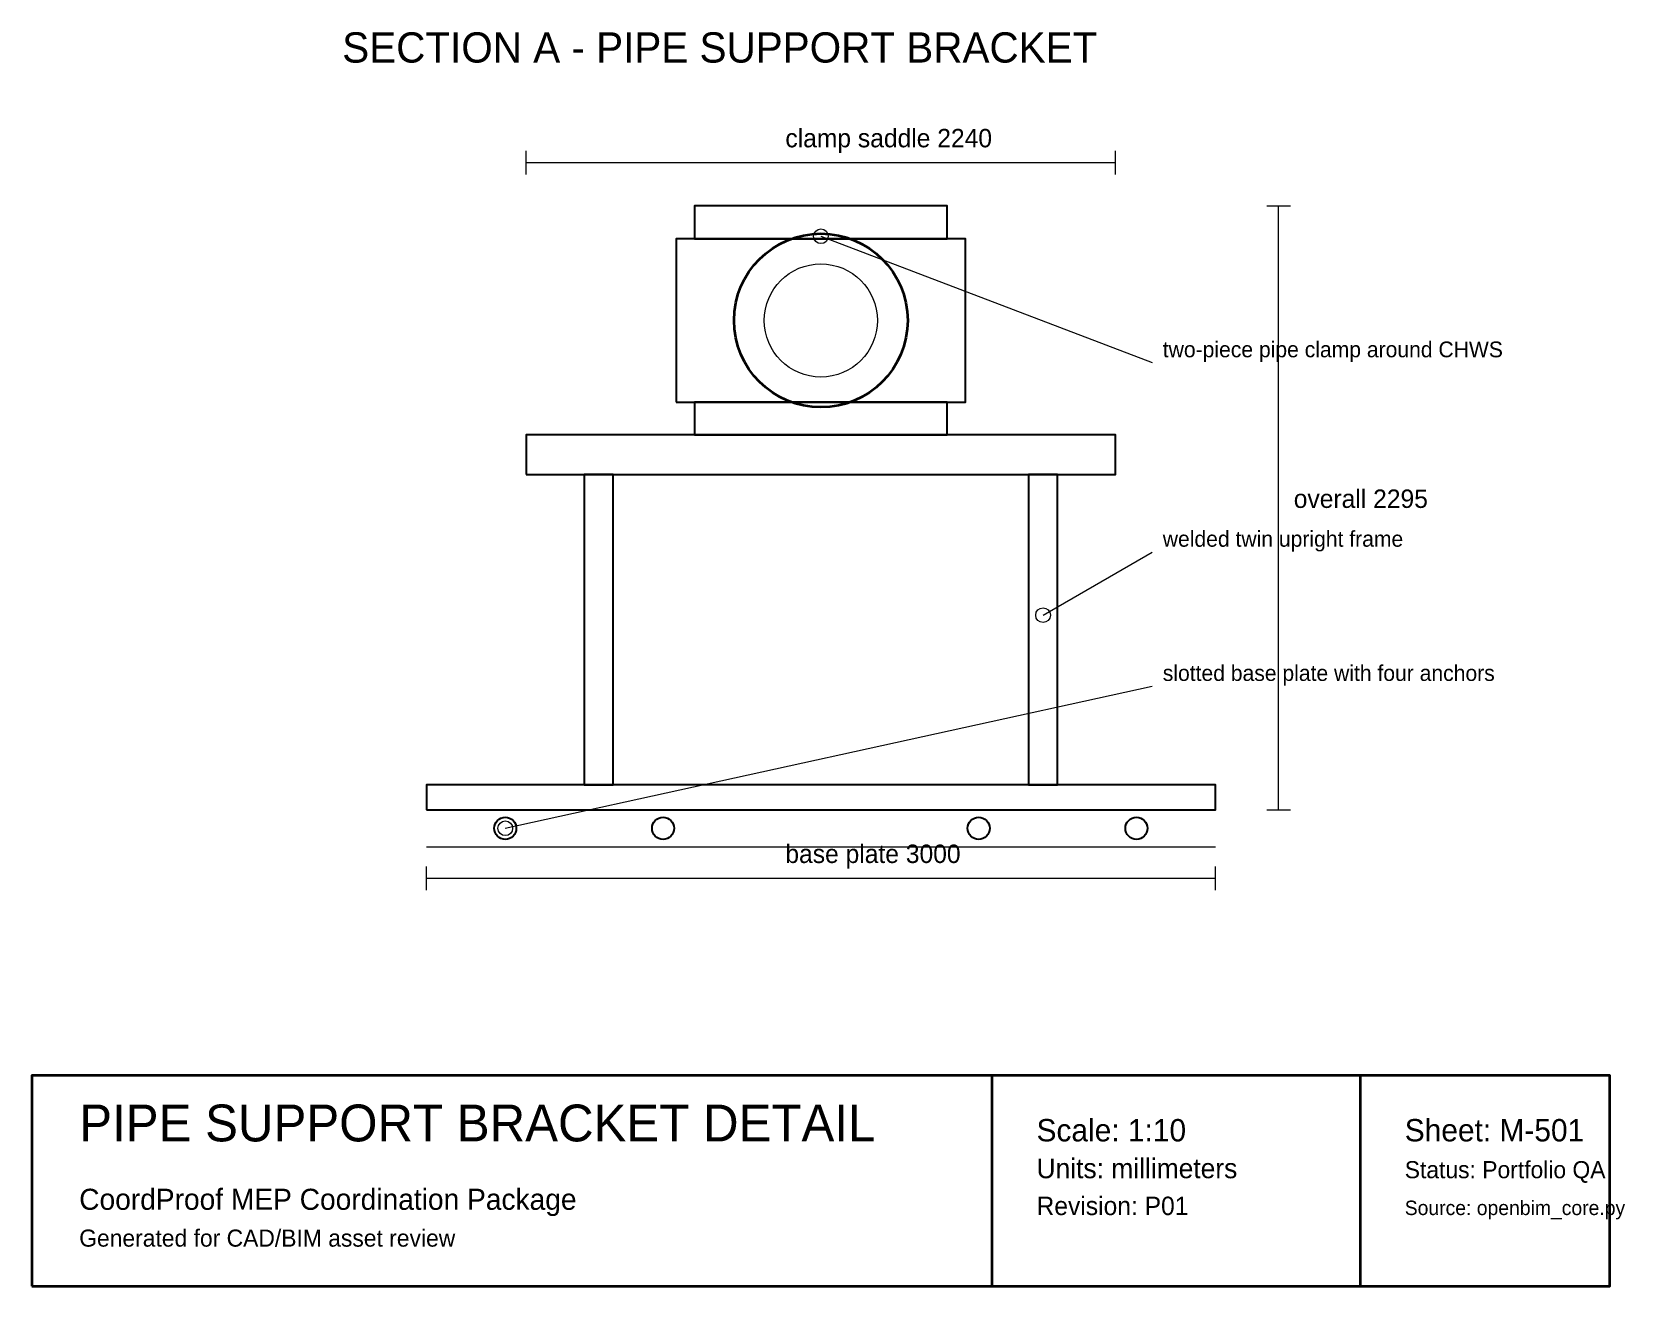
# Model space of a CAD drawing. Header units: millimetres. Extents: x 0 to 6058, y -1050 to 3717.
import ezdxf

# ---------------------------------------------------------------- set-up
doc = ezdxf.new("R2010")
doc.units = ezdxf.units.MM
for name, color, linetype, lineweight in [('A-SLAB', 8, 'Continuous', 13), ('ANNOTATIONS', 7, 'Continuous', 18), ('CENTERLINES', 6, 'Continuous', 13), ('DIMENSIONS', 1, 'Continuous', 18), ('M-PIPE-FITTING', 30, 'Continuous', 25), ('M-PIPE-SUPPLY', 4, 'Continuous', 35), ('M-SUPPORT', 2, 'Continuous', 25), ('TITLEBLOCK', 7, 'Continuous', 35)]:
    doc.layers.add(name, color=color, linetype=linetype, lineweight=lineweight)

msp = doc.modelspace()

# ---------------------------------------------------------------- linework, layer by layer
at = {"layer": 'A-SLAB'}
msp.add_line((1500, 620), (4500, 620), dxfattribs=at)
at = {"layer": 'ANNOTATIONS'}
for p, q in [((3000, 2940), (4260, 2460)), ((3845, 1500), (4260, 1740)), ((1800, 690), (4260, 1230))]:
    msp.add_line(p, q, dxfattribs=at)
for centre in [(3000, 2940), (3845, 1500), (1800, 690)]:
    msp.add_circle(centre, 28, dxfattribs=at)
at = {"layer": 'CENTERLINES'}
msp.add_circle((3000, 2620), 215, dxfattribs=at)
at = {"layer": 'DIMENSIONS'}
for p, q in [((1880, 3175), (1880, 3265)), ((1880, 3220), (4120, 3220)), ((4120, 3175), (4120, 3265)), ((4695, 3055), (4785, 3055)), ((4740, 760), (4740, 3055)), ((4695, 760), (4785, 760)), ((1500, 455), (1500, 545)), ((1500, 500), (4500, 500)), ((4500, 455), (4500, 545))]:
    msp.add_line(p, q, dxfattribs=at)
at = {"layer": 'M-PIPE-FITTING'}
for points in [[(2520, 2930), (3480, 2930), (3480, 3055), (2520, 3055)], [(2450, 2310), (3550, 2310), (3550, 2930), (2450, 2930)], [(2520, 2185), (3480, 2185), (3480, 2310), (2520, 2310)]]:
    msp.add_lwpolyline(points, close=True, dxfattribs=at)
at = {"layer": 'M-PIPE-SUPPLY'}
msp.add_circle((3000, 2620), 330, dxfattribs=at)
at = {"layer": 'M-SUPPORT'}
for points in [[(1880, 2035), (4120, 2035), (4120, 2185), (1880, 2185)], [(2100, 855), (2210, 855), (2210, 2035), (2100, 2035)], [(3790, 855), (3900, 855), (3900, 2035), (3790, 2035)], [(1500, 760), (4500, 760), (4500, 855), (1500, 855)]]:
    msp.add_lwpolyline(points, close=True, dxfattribs=at)
for centre in [(1800, 690), (2400, 690), (3600, 690), (4200, 690)]:
    msp.add_circle(centre, 42, dxfattribs=at)
at = {"layer": 'TITLEBLOCK'}
for points in [[(0, -1050), (6000, -1050), (6000, -250), (0, -250)], [(3650, -1050), (6000, -1050), (6000, -250), (3650, -250)], [(5050, -1050), (6000, -1050), (6000, -250), (5050, -250)]]:
    msp.add_lwpolyline(points, close=True, dxfattribs=at)

# ---------------------------------------------------------------- texts
at = {"layer": 'ANNOTATIONS'}
for s, height, p in [('SECTION A - PIPE SUPPORT BRACKET', 115, (1180, 3600)), ('two-piece pipe clamp around CHWS', 60, (4300, 2480)), ('welded twin upright frame', 60, (4300, 1760)), ('slotted base plate with four anchors', 60, (4300, 1250))]:
    msp.add_text(s, height=height, dxfattribs=at).set_placement(p)
at = {"layer": 'DIMENSIONS'}
for s, p in [('clamp saddle 2240', (2865, 3278)), ('overall 2295', (4798, 1907.5)), ('base plate 3000', (2865, 558))]:
    msp.add_text(s, height=70, dxfattribs=at).set_placement(p)
at = {"layer": 'TITLEBLOCK'}
for s, height, p in [('PIPE SUPPORT BRACKET DETAIL', 140, (180, -500)), ('Scale: 1:10', 85, (3820, -500)), ('Sheet: M-501', 85, (5220, -500)), ('Units: millimeters', 75, (3820, -640)), ('Status: Portfolio QA', 65, (5220, -640)), ('CoordProof MEP Coordination Package', 80, (180, -760)), ('Revision: P01', 70, (3820, -780)), ('Source: openbim_core.py', 55, (5220, -780)), ('Generated for CAD/BIM asset review', 65, (180, -900))]:
    msp.add_text(s, height=height, dxfattribs=at).set_placement(p)

doc.saveas('drawing.dxf')
